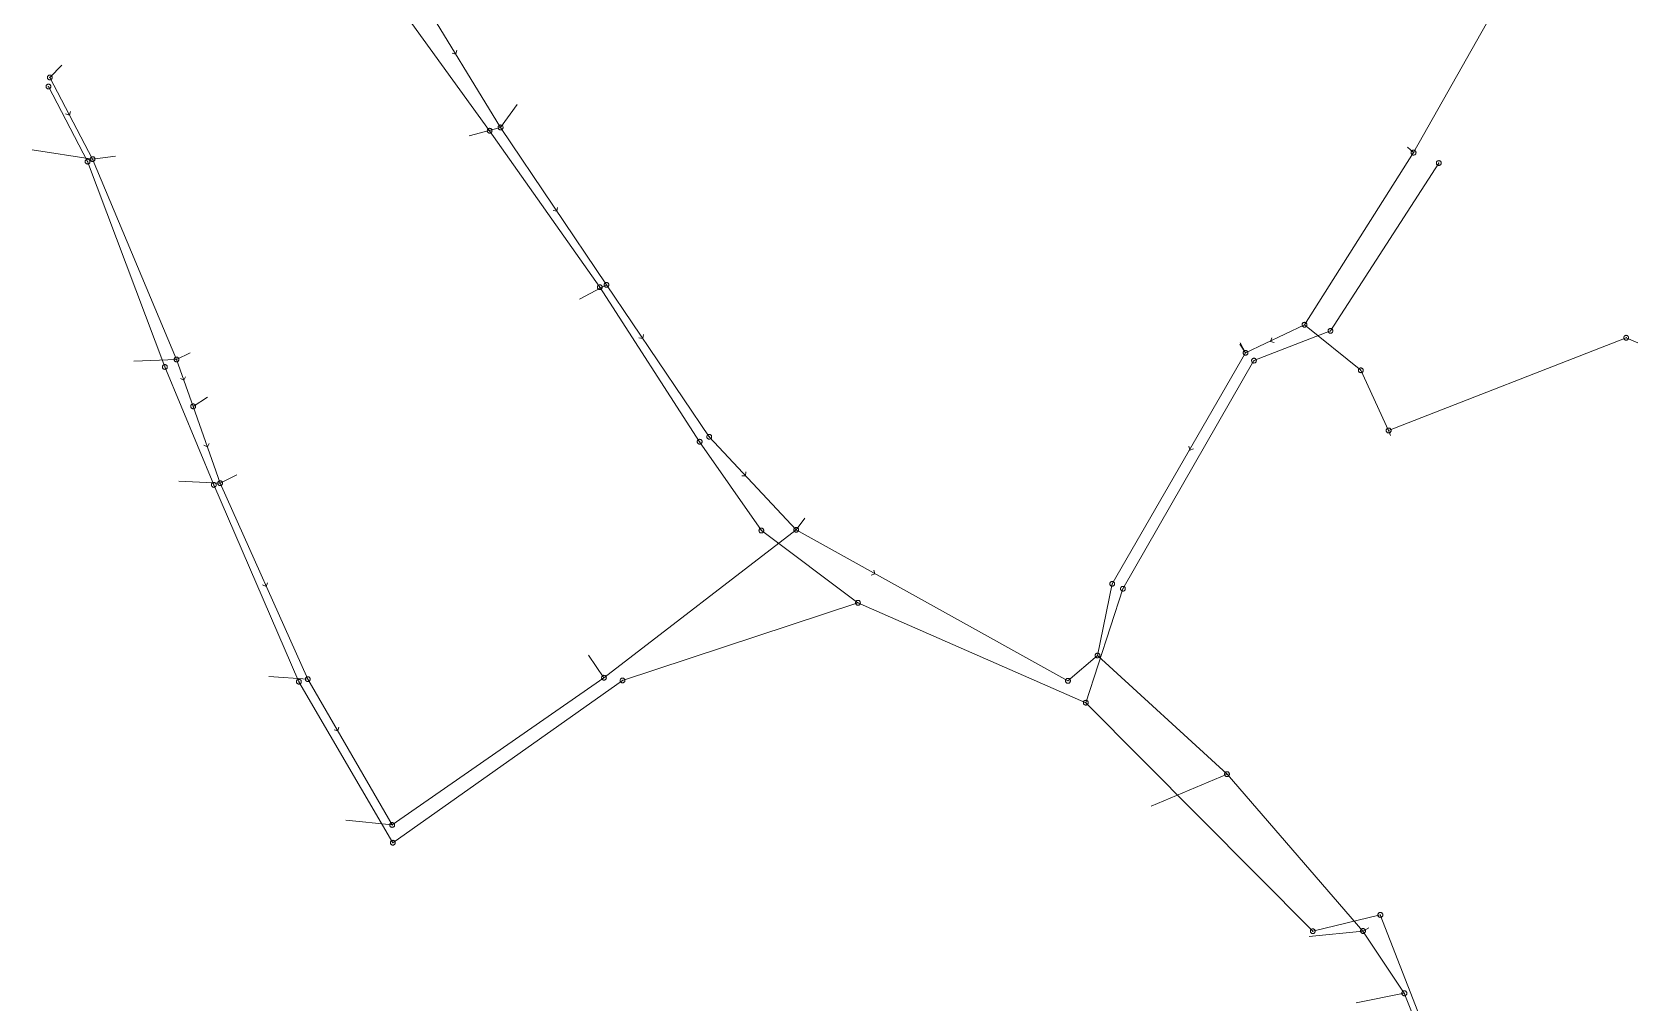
# Model space of a CAD drawing. Header units: metres. Extents: x 25504150 to 25508618, y 6694193 to 6702753.
# Drawn here: x 25505490 to 25505798.4, y 6699416 to 6699602.4 of the extents above; entities that cross this region are included whole.
import ezdxf

# ---------------------------------------------------------------- set-up
doc = ezdxf.new("R2010")
doc.units = ezdxf.units.M
for name, pattern in [('Sewer_node', [0]), ('Viemariputket', [0]), ('Viemarivarusteet', [0])]:
    doc.linetypes.add(name, pattern=pattern)
for name, color, linetype, lineweight in [('Sewer_node', 7, 'Sewer_node', 0), ('Viemariputket', 7, 'Viemariputket', 0), ('Viemarivarusteet', 7, 'Viemarivarusteet', 0)]:
    doc.layers.add(name, color=color, linetype=linetype, lineweight=lineweight)

msp = doc.modelspace()

# ---------------------------------------------------------------- linework, layer by layer
at = {"layer": 'Sewer_node', "color": 46, "linetype": 'Continuous', "true_color": 0x7f5f00, "flags": 128}
for points in [[(25505570.64, 6699598.39), (25505571.37, 6699598.23), (25505571.54, 6699598.95)], [(25505496.43, 6699586.72), (25505497.15, 6699586.51), (25505497.36, 6699587.22)], [(25505590.05, 6699568.16), (25505590.79, 6699568.04), (25505590.92, 6699568.77)], [(25505606.55, 6699543.71), (25505607.29, 6699543.59), (25505607.42, 6699544.32)], [(25505728.09, 6699543.73), (25505727.88, 6699543.01), (25505728.58, 6699542.79)], [(25505518.46, 6699535.89), (25505519.15, 6699535.57), (25505519.46, 6699536.24)], [(25505522.99, 6699523.06), (25505523.67, 6699522.75), (25505523.99, 6699523.41)], [(25505712.15, 6699522.88), (25505712.37, 6699522.16), (25505713.08, 6699522.37)], [(25505626.29, 6699517.21), (25505627.04, 6699517.21), (25505627.05, 6699517.95)], [(25505651.15, 6699498.14), (25505651.86, 6699498.37), (25505651.64, 6699499.08)], [(25505534.26, 6699496.23), (25505534.97, 6699495.97), (25505535.23, 6699496.66)], [(25505547.98, 6699468.38), (25505548.7, 6699468.19), (25505548.89, 6699468.91)]]:
    msp.add_lwpolyline(points, dxfattribs=at)
for points, elevation in [([(25505493.84, 6699593.73), (25505493.83, 6699593.8), (25505493.82, 6699593.87), (25505493.79, 6699593.94), (25505493.75, 6699594), (25505493.71, 6699594.06), (25505493.65, 6699594.1), (25505493.59, 6699594.14), (25505493.52, 6699594.17), (25505493.45, 6699594.18), (25505493.38, 6699594.19), (25505493.31, 6699594.18), (25505493.24, 6699594.17), (25505493.17, 6699594.14), (25505493.11, 6699594.1), (25505493.05, 6699594.06), (25505493.01, 6699594), (25505492.97, 6699593.94), (25505492.94, 6699593.87), (25505492.93, 6699593.8), (25505492.92, 6699593.73), (25505492.93, 6699593.66), (25505492.94, 6699593.59), (25505492.97, 6699593.52), (25505493.01, 6699593.46), (25505493.05, 6699593.4), (25505493.11, 6699593.36), (25505493.17, 6699593.32), (25505493.24, 6699593.29), (25505493.31, 6699593.28), (25505493.38, 6699593.27), (25505493.45, 6699593.28), (25505493.52, 6699593.29), (25505493.59, 6699593.32), (25505493.65, 6699593.36), (25505493.71, 6699593.4), (25505493.75, 6699593.46), (25505493.79, 6699593.52), (25505493.82, 6699593.59), (25505493.83, 6699593.66)], 55.95), ([(25505580.45, 6699584.13), (25505580.44, 6699584.2), (25505580.43, 6699584.28), (25505580.4, 6699584.34), (25505580.36, 6699584.41), (25505580.31, 6699584.46), (25505580.26, 6699584.51), (25505580.19, 6699584.55), (25505580.13, 6699584.58), (25505580.05, 6699584.59), (25505579.98, 6699584.6), (25505579.91, 6699584.59), (25505579.83, 6699584.58), (25505579.77, 6699584.55), (25505579.7, 6699584.51), (25505579.65, 6699584.46), (25505579.6, 6699584.41), (25505579.56, 6699584.34), (25505579.53, 6699584.28), (25505579.52, 6699584.2), (25505579.51, 6699584.13), (25505579.52, 6699584.06), (25505579.53, 6699583.98), (25505579.56, 6699583.92), (25505579.6, 6699583.85), (25505579.65, 6699583.8), (25505579.7, 6699583.75), (25505579.77, 6699583.71), (25505579.83, 6699583.68), (25505579.91, 6699583.67), (25505579.98, 6699583.66), (25505580.05, 6699583.67), (25505580.13, 6699583.68), (25505580.19, 6699583.71), (25505580.26, 6699583.75), (25505580.31, 6699583.8), (25505580.36, 6699583.85), (25505580.4, 6699583.92), (25505580.43, 6699583.98), (25505580.44, 6699584.06)], 54.46), ([(25505502.07, 6699578.05), (25505502.06, 6699578.12), (25505502.05, 6699578.19), (25505502.02, 6699578.26), (25505501.98, 6699578.32), (25505501.94, 6699578.38), (25505501.88, 6699578.42), (25505501.82, 6699578.46), (25505501.75, 6699578.49), (25505501.68, 6699578.5), (25505501.61, 6699578.51), (25505501.54, 6699578.5), (25505501.47, 6699578.49), (25505501.4, 6699578.46), (25505501.34, 6699578.42), (25505501.28, 6699578.38), (25505501.24, 6699578.32), (25505501.2, 6699578.26), (25505501.17, 6699578.19), (25505501.16, 6699578.12), (25505501.15, 6699578.05), (25505501.16, 6699577.98), (25505501.17, 6699577.91), (25505501.2, 6699577.84), (25505501.24, 6699577.78), (25505501.28, 6699577.72), (25505501.34, 6699577.68), (25505501.4, 6699577.64), (25505501.47, 6699577.61), (25505501.54, 6699577.6), (25505501.61, 6699577.59), (25505501.68, 6699577.6), (25505501.75, 6699577.61), (25505501.82, 6699577.64), (25505501.88, 6699577.68), (25505501.94, 6699577.72), (25505501.98, 6699577.78), (25505502.02, 6699577.84), (25505502.05, 6699577.91), (25505502.06, 6699577.98)], 55.98), ([(25505755.81, 6699579.29), (25505755.8, 6699579.36), (25505755.79, 6699579.44), (25505755.76, 6699579.5), (25505755.72, 6699579.57), (25505755.67, 6699579.62), (25505755.62, 6699579.67), (25505755.55, 6699579.71), (25505755.49, 6699579.74), (25505755.41, 6699579.75), (25505755.34, 6699579.76), (25505755.27, 6699579.75), (25505755.19, 6699579.74), (25505755.13, 6699579.71), (25505755.06, 6699579.67), (25505755.01, 6699579.62), (25505754.96, 6699579.57), (25505754.92, 6699579.5), (25505754.89, 6699579.44), (25505754.88, 6699579.36), (25505754.87, 6699579.29), (25505754.88, 6699579.22), (25505754.89, 6699579.14), (25505754.92, 6699579.08), (25505754.96, 6699579.01), (25505755.01, 6699578.96), (25505755.06, 6699578.91), (25505755.13, 6699578.87), (25505755.19, 6699578.84), (25505755.27, 6699578.83), (25505755.34, 6699578.82), (25505755.41, 6699578.83), (25505755.49, 6699578.84), (25505755.55, 6699578.87), (25505755.62, 6699578.91), (25505755.67, 6699578.96), (25505755.72, 6699579.01), (25505755.76, 6699579.08), (25505755.79, 6699579.14), (25505755.8, 6699579.22)], 44.06), ([(25505600.77, 6699553.88), (25505600.76, 6699553.95), (25505600.75, 6699554.02), (25505600.72, 6699554.09), (25505600.68, 6699554.15), (25505600.64, 6699554.21), (25505600.58, 6699554.25), (25505600.52, 6699554.29), (25505600.45, 6699554.32), (25505600.38, 6699554.33), (25505600.31, 6699554.34), (25505600.24, 6699554.33), (25505600.17, 6699554.32), (25505600.1, 6699554.29), (25505600.04, 6699554.25), (25505599.98, 6699554.21), (25505599.94, 6699554.15), (25505599.9, 6699554.09), (25505599.87, 6699554.02), (25505599.86, 6699553.95), (25505599.85, 6699553.88), (25505599.86, 6699553.81), (25505599.87, 6699553.74), (25505599.9, 6699553.67), (25505599.94, 6699553.61), (25505599.98, 6699553.55), (25505600.04, 6699553.51), (25505600.1, 6699553.47), (25505600.17, 6699553.44), (25505600.24, 6699553.43), (25505600.31, 6699553.42), (25505600.38, 6699553.43), (25505600.45, 6699553.44), (25505600.52, 6699553.47), (25505600.58, 6699553.51), (25505600.64, 6699553.55), (25505600.68, 6699553.61), (25505600.72, 6699553.67), (25505600.75, 6699553.74), (25505600.76, 6699553.81)], 51.24), ([(25505734.85, 6699546.23), (25505734.84, 6699546.3), (25505734.83, 6699546.37), (25505734.8, 6699546.44), (25505734.76, 6699546.5), (25505734.72, 6699546.56), (25505734.66, 6699546.6), (25505734.6, 6699546.64), (25505734.53, 6699546.67), (25505734.46, 6699546.68), (25505734.39, 6699546.69), (25505734.32, 6699546.68), (25505734.25, 6699546.67), (25505734.18, 6699546.64), (25505734.12, 6699546.6), (25505734.06, 6699546.56), (25505734.02, 6699546.5), (25505733.98, 6699546.44), (25505733.95, 6699546.37), (25505733.94, 6699546.3), (25505733.93, 6699546.23), (25505733.94, 6699546.16), (25505733.95, 6699546.09), (25505733.98, 6699546.02), (25505734.02, 6699545.96), (25505734.06, 6699545.9), (25505734.12, 6699545.86), (25505734.18, 6699545.82), (25505734.25, 6699545.79), (25505734.32, 6699545.78), (25505734.39, 6699545.77), (25505734.46, 6699545.78), (25505734.53, 6699545.79), (25505734.6, 6699545.82), (25505734.66, 6699545.86), (25505734.72, 6699545.9), (25505734.76, 6699545.96), (25505734.8, 6699546.02), (25505734.83, 6699546.09), (25505734.84, 6699546.16)], 44.55), ([(25505796.64, 6699543.72), (25505796.63, 6699543.79), (25505796.62, 6699543.87), (25505796.59, 6699543.93), (25505796.55, 6699544), (25505796.5, 6699544.05), (25505796.45, 6699544.1), (25505796.38, 6699544.14), (25505796.32, 6699544.17), (25505796.24, 6699544.18), (25505796.17, 6699544.19), (25505796.1, 6699544.18), (25505796.02, 6699544.17), (25505795.96, 6699544.14), (25505795.89, 6699544.1), (25505795.84, 6699544.05), (25505795.79, 6699544), (25505795.75, 6699543.93), (25505795.72, 6699543.87), (25505795.71, 6699543.79), (25505795.7, 6699543.72), (25505795.71, 6699543.65), (25505795.72, 6699543.57), (25505795.75, 6699543.51), (25505795.79, 6699543.44), (25505795.84, 6699543.39), (25505795.89, 6699543.34), (25505795.96, 6699543.3), (25505796.02, 6699543.27), (25505796.1, 6699543.26), (25505796.17, 6699543.25), (25505796.24, 6699543.26), (25505796.32, 6699543.27), (25505796.38, 6699543.3), (25505796.45, 6699543.34), (25505796.5, 6699543.39), (25505796.55, 6699543.44), (25505796.59, 6699543.51), (25505796.62, 6699543.57), (25505796.63, 6699543.65)], 43.22), ([(25505723.52, 6699540.83), (25505723.51, 6699540.9), (25505723.5, 6699540.97), (25505723.47, 6699541.04), (25505723.43, 6699541.1), (25505723.39, 6699541.16), (25505723.33, 6699541.2), (25505723.27, 6699541.24), (25505723.2, 6699541.27), (25505723.13, 6699541.28), (25505723.06, 6699541.29), (25505722.99, 6699541.28), (25505722.92, 6699541.27), (25505722.85, 6699541.24), (25505722.79, 6699541.2), (25505722.73, 6699541.16), (25505722.69, 6699541.1), (25505722.65, 6699541.04), (25505722.62, 6699540.97), (25505722.61, 6699540.9), (25505722.6, 6699540.83), (25505722.61, 6699540.76), (25505722.62, 6699540.69), (25505722.65, 6699540.62), (25505722.69, 6699540.56), (25505722.73, 6699540.5), (25505722.79, 6699540.46), (25505722.85, 6699540.42), (25505722.92, 6699540.39), (25505722.99, 6699540.38), (25505723.06, 6699540.37), (25505723.13, 6699540.38), (25505723.2, 6699540.39), (25505723.27, 6699540.42), (25505723.33, 6699540.46), (25505723.39, 6699540.5), (25505723.43, 6699540.56), (25505723.47, 6699540.62), (25505723.5, 6699540.69), (25505723.51, 6699540.76)], 44.6), ([(25505518.18, 6699539.56), (25505518.17, 6699539.63), (25505518.16, 6699539.7), (25505518.13, 6699539.77), (25505518.09, 6699539.83), (25505518.05, 6699539.89), (25505517.99, 6699539.93), (25505517.93, 6699539.97), (25505517.86, 6699540), (25505517.79, 6699540.01), (25505517.72, 6699540.02), (25505517.65, 6699540.01), (25505517.58, 6699540), (25505517.51, 6699539.97), (25505517.45, 6699539.93), (25505517.39, 6699539.89), (25505517.35, 6699539.83), (25505517.31, 6699539.77), (25505517.28, 6699539.7), (25505517.27, 6699539.63), (25505517.26, 6699539.56), (25505517.27, 6699539.49), (25505517.28, 6699539.42), (25505517.31, 6699539.35), (25505517.35, 6699539.29), (25505517.39, 6699539.23), (25505517.45, 6699539.19), (25505517.51, 6699539.15), (25505517.58, 6699539.12), (25505517.65, 6699539.11), (25505517.72, 6699539.1), (25505517.79, 6699539.11), (25505517.86, 6699539.12), (25505517.93, 6699539.15), (25505517.99, 6699539.19), (25505518.05, 6699539.23), (25505518.09, 6699539.29), (25505518.13, 6699539.35), (25505518.16, 6699539.42), (25505518.17, 6699539.49)], 54.19), ([(25505745.66, 6699537.47), (25505745.65, 6699537.54), (25505745.64, 6699537.61), (25505745.61, 6699537.68), (25505745.57, 6699537.74), (25505745.53, 6699537.8), (25505745.47, 6699537.84), (25505745.41, 6699537.88), (25505745.34, 6699537.91), (25505745.27, 6699537.92), (25505745.2, 6699537.93), (25505745.13, 6699537.92), (25505745.06, 6699537.91), (25505744.99, 6699537.88), (25505744.93, 6699537.84), (25505744.87, 6699537.8), (25505744.83, 6699537.74), (25505744.79, 6699537.68), (25505744.76, 6699537.61), (25505744.75, 6699537.54), (25505744.74, 6699537.47), (25505744.75, 6699537.4), (25505744.76, 6699537.33), (25505744.79, 6699537.26), (25505744.83, 6699537.2), (25505744.87, 6699537.14), (25505744.93, 6699537.1), (25505744.99, 6699537.06), (25505745.06, 6699537.03), (25505745.13, 6699537.02), (25505745.2, 6699537.01), (25505745.27, 6699537.02), (25505745.34, 6699537.03), (25505745.41, 6699537.06), (25505745.47, 6699537.1), (25505745.53, 6699537.14), (25505745.57, 6699537.2), (25505745.61, 6699537.26), (25505745.64, 6699537.33), (25505745.65, 6699537.4)], 44.35), ([(25505521.4, 6699530.55), (25505521.39, 6699530.62), (25505521.38, 6699530.69), (25505521.35, 6699530.76), (25505521.31, 6699530.82), (25505521.27, 6699530.88), (25505521.21, 6699530.92), (25505521.15, 6699530.96), (25505521.08, 6699530.99), (25505521.01, 6699531), (25505520.94, 6699531.01), (25505520.87, 6699531), (25505520.8, 6699530.99), (25505520.73, 6699530.96), (25505520.67, 6699530.92), (25505520.61, 6699530.88), (25505520.57, 6699530.82), (25505520.53, 6699530.76), (25505520.5, 6699530.69), (25505520.49, 6699530.62), (25505520.48, 6699530.55), (25505520.49, 6699530.48), (25505520.5, 6699530.41), (25505520.53, 6699530.34), (25505520.57, 6699530.28), (25505520.61, 6699530.22), (25505520.67, 6699530.18), (25505520.73, 6699530.14), (25505520.8, 6699530.11), (25505520.87, 6699530.1), (25505520.94, 6699530.09), (25505521.01, 6699530.1), (25505521.08, 6699530.11), (25505521.15, 6699530.14), (25505521.21, 6699530.18), (25505521.27, 6699530.22), (25505521.31, 6699530.28), (25505521.35, 6699530.34), (25505521.38, 6699530.41), (25505521.39, 6699530.48)], 53.97), ([(25505751.02, 6699525.91), (25505751.01, 6699525.98), (25505751, 6699526.06), (25505750.97, 6699526.12), (25505750.93, 6699526.19), (25505750.88, 6699526.24), (25505750.83, 6699526.29), (25505750.76, 6699526.33), (25505750.7, 6699526.36), (25505750.62, 6699526.37), (25505750.55, 6699526.38), (25505750.48, 6699526.37), (25505750.4, 6699526.36), (25505750.34, 6699526.33), (25505750.27, 6699526.29), (25505750.22, 6699526.24), (25505750.17, 6699526.19), (25505750.13, 6699526.12), (25505750.1, 6699526.06), (25505750.09, 6699525.98), (25505750.08, 6699525.91), (25505750.09, 6699525.84), (25505750.1, 6699525.76), (25505750.13, 6699525.7), (25505750.17, 6699525.63), (25505750.22, 6699525.58), (25505750.27, 6699525.53), (25505750.34, 6699525.49), (25505750.4, 6699525.46), (25505750.48, 6699525.45), (25505750.55, 6699525.44), (25505750.62, 6699525.45), (25505750.7, 6699525.46), (25505750.76, 6699525.49), (25505750.83, 6699525.53), (25505750.88, 6699525.58), (25505750.93, 6699525.63), (25505750.97, 6699525.7), (25505751, 6699525.76), (25505751.01, 6699525.84)], 44.38), ([(25505620.51, 6699524.71), (25505620.5, 6699524.78), (25505620.49, 6699524.85), (25505620.46, 6699524.92), (25505620.42, 6699524.98), (25505620.38, 6699525.04), (25505620.32, 6699525.08), (25505620.26, 6699525.12), (25505620.19, 6699525.15), (25505620.12, 6699525.16), (25505620.05, 6699525.17), (25505619.98, 6699525.16), (25505619.91, 6699525.15), (25505619.84, 6699525.12), (25505619.78, 6699525.08), (25505619.72, 6699525.04), (25505619.68, 6699524.98), (25505619.64, 6699524.92), (25505619.61, 6699524.85), (25505619.6, 6699524.78), (25505619.59, 6699524.71), (25505619.6, 6699524.64), (25505619.61, 6699524.57), (25505619.64, 6699524.5), (25505619.68, 6699524.44), (25505619.72, 6699524.38), (25505619.78, 6699524.34), (25505619.84, 6699524.3), (25505619.91, 6699524.27), (25505619.98, 6699524.26), (25505620.05, 6699524.25), (25505620.12, 6699524.26), (25505620.19, 6699524.27), (25505620.26, 6699524.3), (25505620.32, 6699524.34), (25505620.38, 6699524.38), (25505620.42, 6699524.44), (25505620.46, 6699524.5), (25505620.49, 6699524.57), (25505620.5, 6699524.64)], 47.38), ([(25505526.56, 6699515.78), (25505526.55, 6699515.85), (25505526.54, 6699515.92), (25505526.51, 6699515.99), (25505526.47, 6699516.05), (25505526.43, 6699516.11), (25505526.37, 6699516.15), (25505526.31, 6699516.19), (25505526.24, 6699516.22), (25505526.17, 6699516.23), (25505526.1, 6699516.24), (25505526.03, 6699516.23), (25505525.96, 6699516.22), (25505525.89, 6699516.19), (25505525.83, 6699516.15), (25505525.77, 6699516.11), (25505525.73, 6699516.05), (25505525.69, 6699515.99), (25505525.66, 6699515.92), (25505525.65, 6699515.85), (25505525.64, 6699515.78), (25505525.65, 6699515.71), (25505525.66, 6699515.64), (25505525.69, 6699515.57), (25505525.73, 6699515.51), (25505525.77, 6699515.45), (25505525.83, 6699515.41), (25505525.89, 6699515.37), (25505525.96, 6699515.34), (25505526.03, 6699515.33), (25505526.1, 6699515.32), (25505526.17, 6699515.33), (25505526.24, 6699515.34), (25505526.31, 6699515.37), (25505526.37, 6699515.41), (25505526.43, 6699515.45), (25505526.47, 6699515.51), (25505526.51, 6699515.57), (25505526.54, 6699515.64), (25505526.55, 6699515.71)], 53.37), ([(25505637.22, 6699506.82), (25505637.21, 6699506.89), (25505637.2, 6699506.96), (25505637.17, 6699507.03), (25505637.13, 6699507.09), (25505637.09, 6699507.15), (25505637.03, 6699507.19), (25505636.97, 6699507.23), (25505636.9, 6699507.26), (25505636.83, 6699507.27), (25505636.76, 6699507.28), (25505636.69, 6699507.27), (25505636.62, 6699507.26), (25505636.55, 6699507.23), (25505636.49, 6699507.19), (25505636.43, 6699507.15), (25505636.39, 6699507.09), (25505636.35, 6699507.03), (25505636.32, 6699506.96), (25505636.31, 6699506.89), (25505636.3, 6699506.82), (25505636.31, 6699506.75), (25505636.32, 6699506.68), (25505636.35, 6699506.61), (25505636.39, 6699506.55), (25505636.43, 6699506.49), (25505636.49, 6699506.45), (25505636.55, 6699506.41), (25505636.62, 6699506.38), (25505636.69, 6699506.37), (25505636.76, 6699506.36), (25505636.83, 6699506.37), (25505636.9, 6699506.38), (25505636.97, 6699506.41), (25505637.03, 6699506.45), (25505637.09, 6699506.49), (25505637.13, 6699506.55), (25505637.17, 6699506.61), (25505637.2, 6699506.68), (25505637.21, 6699506.75)], 45.76), ([(25505697.91, 6699496.45), (25505697.9, 6699496.52), (25505697.89, 6699496.59), (25505697.86, 6699496.66), (25505697.82, 6699496.72), (25505697.78, 6699496.78), (25505697.72, 6699496.82), (25505697.66, 6699496.86), (25505697.59, 6699496.89), (25505697.52, 6699496.9), (25505697.45, 6699496.91), (25505697.38, 6699496.9), (25505697.31, 6699496.89), (25505697.24, 6699496.86), (25505697.18, 6699496.82), (25505697.12, 6699496.78), (25505697.08, 6699496.72), (25505697.04, 6699496.66), (25505697.01, 6699496.59), (25505697, 6699496.52), (25505696.99, 6699496.45), (25505697, 6699496.38), (25505697.01, 6699496.31), (25505697.04, 6699496.24), (25505697.08, 6699496.18), (25505697.12, 6699496.12), (25505697.18, 6699496.08), (25505697.24, 6699496.04), (25505697.31, 6699496.01), (25505697.38, 6699496), (25505697.45, 6699495.99), (25505697.52, 6699496), (25505697.59, 6699496.01), (25505697.66, 6699496.04), (25505697.72, 6699496.08), (25505697.78, 6699496.12), (25505697.82, 6699496.18), (25505697.86, 6699496.24), (25505697.89, 6699496.31), (25505697.9, 6699496.38)], 44.9), ([(25505695.1, 6699482.68), (25505695.09, 6699482.75), (25505695.08, 6699482.82), (25505695.05, 6699482.89), (25505695.01, 6699482.95), (25505694.97, 6699483.01), (25505694.91, 6699483.05), (25505694.85, 6699483.09), (25505694.78, 6699483.12), (25505694.71, 6699483.13), (25505694.64, 6699483.14), (25505694.57, 6699483.13), (25505694.5, 6699483.12), (25505694.43, 6699483.09), (25505694.37, 6699483.05), (25505694.31, 6699483.01), (25505694.27, 6699482.95), (25505694.23, 6699482.89), (25505694.2, 6699482.82), (25505694.19, 6699482.75), (25505694.18, 6699482.68), (25505694.19, 6699482.61), (25505694.2, 6699482.54), (25505694.23, 6699482.47), (25505694.27, 6699482.41), (25505694.31, 6699482.35), (25505694.37, 6699482.31), (25505694.43, 6699482.27), (25505694.5, 6699482.24), (25505694.57, 6699482.23), (25505694.64, 6699482.22), (25505694.71, 6699482.23), (25505694.78, 6699482.24), (25505694.85, 6699482.27), (25505694.91, 6699482.31), (25505694.97, 6699482.35), (25505695.01, 6699482.41), (25505695.05, 6699482.47), (25505695.08, 6699482.54), (25505695.09, 6699482.61)], 44.85), ([(25505543.41, 6699478.14), (25505543.4, 6699478.21), (25505543.39, 6699478.29), (25505543.36, 6699478.35), (25505543.32, 6699478.42), (25505543.27, 6699478.47), (25505543.22, 6699478.52), (25505543.15, 6699478.56), (25505543.09, 6699478.59), (25505543.01, 6699478.6), (25505542.94, 6699478.61), (25505542.87, 6699478.6), (25505542.79, 6699478.59), (25505542.73, 6699478.56), (25505542.66, 6699478.52), (25505542.61, 6699478.47), (25505542.56, 6699478.42), (25505542.52, 6699478.35), (25505542.49, 6699478.29), (25505542.48, 6699478.21), (25505542.47, 6699478.14), (25505542.48, 6699478.07), (25505542.49, 6699477.99), (25505542.52, 6699477.93), (25505542.56, 6699477.86), (25505542.61, 6699477.81), (25505542.66, 6699477.76), (25505542.73, 6699477.72), (25505542.79, 6699477.69), (25505542.87, 6699477.68), (25505542.94, 6699477.67), (25505543.01, 6699477.68), (25505543.09, 6699477.69), (25505543.15, 6699477.72), (25505543.22, 6699477.76), (25505543.27, 6699477.81), (25505543.32, 6699477.86), (25505543.36, 6699477.93), (25505543.39, 6699477.99), (25505543.4, 6699478.07)], 50.3), ([(25505600.29, 6699478.42), (25505600.28, 6699478.49), (25505600.27, 6699478.56), (25505600.24, 6699478.63), (25505600.2, 6699478.69), (25505600.16, 6699478.75), (25505600.1, 6699478.79), (25505600.04, 6699478.83), (25505599.97, 6699478.86), (25505599.9, 6699478.87), (25505599.83, 6699478.88), (25505599.76, 6699478.87), (25505599.69, 6699478.86), (25505599.62, 6699478.83), (25505599.56, 6699478.79), (25505599.5, 6699478.75), (25505599.46, 6699478.69), (25505599.42, 6699478.63), (25505599.39, 6699478.56), (25505599.38, 6699478.49), (25505599.37, 6699478.42), (25505599.38, 6699478.35), (25505599.39, 6699478.28), (25505599.42, 6699478.21), (25505599.46, 6699478.15), (25505599.5, 6699478.09), (25505599.56, 6699478.05), (25505599.62, 6699478.01), (25505599.69, 6699477.98), (25505599.76, 6699477.97), (25505599.83, 6699477.96), (25505599.9, 6699477.97), (25505599.97, 6699477.98), (25505600.04, 6699478.01), (25505600.1, 6699478.05), (25505600.16, 6699478.09), (25505600.2, 6699478.15), (25505600.24, 6699478.21), (25505600.27, 6699478.28), (25505600.28, 6699478.35)], 46.72), ([(25505689.42, 6699477.82), (25505689.41, 6699477.89), (25505689.4, 6699477.97), (25505689.37, 6699478.03), (25505689.33, 6699478.1), (25505689.28, 6699478.15), (25505689.23, 6699478.2), (25505689.16, 6699478.24), (25505689.1, 6699478.27), (25505689.02, 6699478.28), (25505688.95, 6699478.29), (25505688.88, 6699478.28), (25505688.8, 6699478.27), (25505688.74, 6699478.24), (25505688.67, 6699478.2), (25505688.62, 6699478.15), (25505688.57, 6699478.1), (25505688.53, 6699478.03), (25505688.5, 6699477.97), (25505688.49, 6699477.89), (25505688.48, 6699477.82), (25505688.49, 6699477.75), (25505688.5, 6699477.67), (25505688.53, 6699477.61), (25505688.57, 6699477.54), (25505688.62, 6699477.49), (25505688.67, 6699477.44), (25505688.74, 6699477.4), (25505688.8, 6699477.37), (25505688.88, 6699477.36), (25505688.95, 6699477.35), (25505689.02, 6699477.36), (25505689.1, 6699477.37), (25505689.16, 6699477.4), (25505689.23, 6699477.44), (25505689.28, 6699477.49), (25505689.33, 6699477.54), (25505689.37, 6699477.61), (25505689.4, 6699477.67), (25505689.41, 6699477.75)], 44.97), ([(25505719.96, 6699459.9), (25505719.95, 6699459.97), (25505719.94, 6699460.04), (25505719.91, 6699460.11), (25505719.87, 6699460.17), (25505719.83, 6699460.23), (25505719.77, 6699460.27), (25505719.71, 6699460.31), (25505719.64, 6699460.34), (25505719.57, 6699460.35), (25505719.5, 6699460.36), (25505719.43, 6699460.35), (25505719.36, 6699460.34), (25505719.29, 6699460.31), (25505719.23, 6699460.27), (25505719.17, 6699460.23), (25505719.13, 6699460.17), (25505719.09, 6699460.11), (25505719.06, 6699460.04), (25505719.05, 6699459.97), (25505719.04, 6699459.9), (25505719.05, 6699459.83), (25505719.06, 6699459.76), (25505719.09, 6699459.69), (25505719.13, 6699459.63), (25505719.17, 6699459.57), (25505719.23, 6699459.53), (25505719.29, 6699459.49), (25505719.36, 6699459.46), (25505719.43, 6699459.45), (25505719.5, 6699459.44), (25505719.57, 6699459.45), (25505719.64, 6699459.46), (25505719.71, 6699459.49), (25505719.77, 6699459.53), (25505719.83, 6699459.57), (25505719.87, 6699459.63), (25505719.91, 6699459.69), (25505719.94, 6699459.76), (25505719.95, 6699459.83)], 44.72), ([(25505559.62, 6699450.13), (25505559.61, 6699450.2), (25505559.6, 6699450.27), (25505559.57, 6699450.34), (25505559.53, 6699450.4), (25505559.49, 6699450.46), (25505559.43, 6699450.5), (25505559.37, 6699450.54), (25505559.3, 6699450.57), (25505559.23, 6699450.58), (25505559.16, 6699450.59), (25505559.09, 6699450.58), (25505559.02, 6699450.57), (25505558.95, 6699450.54), (25505558.89, 6699450.5), (25505558.83, 6699450.46), (25505558.79, 6699450.4), (25505558.75, 6699450.34), (25505558.72, 6699450.27), (25505558.71, 6699450.2), (25505558.7, 6699450.13), (25505558.71, 6699450.06), (25505558.72, 6699449.99), (25505558.75, 6699449.92), (25505558.79, 6699449.86), (25505558.83, 6699449.8), (25505558.89, 6699449.76), (25505558.95, 6699449.72), (25505559.02, 6699449.69), (25505559.09, 6699449.68), (25505559.16, 6699449.67), (25505559.23, 6699449.68), (25505559.3, 6699449.69), (25505559.37, 6699449.72), (25505559.43, 6699449.76), (25505559.49, 6699449.8), (25505559.53, 6699449.86), (25505559.57, 6699449.92), (25505559.6, 6699449.99), (25505559.61, 6699450.06)], 47.82), ([(25505746.08, 6699429.76), (25505746.07, 6699429.83), (25505746.06, 6699429.9), (25505746.03, 6699429.97), (25505745.99, 6699430.03), (25505745.95, 6699430.09), (25505745.89, 6699430.13), (25505745.83, 6699430.17), (25505745.76, 6699430.2), (25505745.69, 6699430.21), (25505745.62, 6699430.22), (25505745.55, 6699430.21), (25505745.48, 6699430.2), (25505745.41, 6699430.17), (25505745.35, 6699430.13), (25505745.29, 6699430.09), (25505745.25, 6699430.03), (25505745.21, 6699429.97), (25505745.18, 6699429.9), (25505745.17, 6699429.83), (25505745.16, 6699429.76), (25505745.17, 6699429.69), (25505745.18, 6699429.62), (25505745.21, 6699429.55), (25505745.25, 6699429.49), (25505745.29, 6699429.43), (25505745.35, 6699429.39), (25505745.41, 6699429.35), (25505745.48, 6699429.32), (25505745.55, 6699429.31), (25505745.62, 6699429.3), (25505745.69, 6699429.31), (25505745.76, 6699429.32), (25505745.83, 6699429.35), (25505745.89, 6699429.39), (25505745.95, 6699429.43), (25505745.99, 6699429.49), (25505746.03, 6699429.55), (25505746.06, 6699429.62), (25505746.07, 6699429.69)], 43.66), ([(25505754.03, 6699417.79), (25505754.02, 6699417.86), (25505754.01, 6699417.94), (25505753.98, 6699418), (25505753.94, 6699418.07), (25505753.89, 6699418.12), (25505753.84, 6699418.17), (25505753.77, 6699418.21), (25505753.71, 6699418.24), (25505753.63, 6699418.25), (25505753.56, 6699418.26), (25505753.49, 6699418.25), (25505753.41, 6699418.24), (25505753.35, 6699418.21), (25505753.28, 6699418.17), (25505753.23, 6699418.12), (25505753.18, 6699418.07), (25505753.14, 6699418), (25505753.11, 6699417.94), (25505753.1, 6699417.86), (25505753.09, 6699417.79), (25505753.1, 6699417.72), (25505753.11, 6699417.64), (25505753.14, 6699417.58), (25505753.18, 6699417.51), (25505753.23, 6699417.46), (25505753.28, 6699417.41), (25505753.35, 6699417.37), (25505753.41, 6699417.34), (25505753.49, 6699417.33), (25505753.56, 6699417.32), (25505753.63, 6699417.33), (25505753.71, 6699417.34), (25505753.77, 6699417.37), (25505753.84, 6699417.41), (25505753.89, 6699417.46), (25505753.94, 6699417.51), (25505753.98, 6699417.58), (25505754.01, 6699417.64), (25505754.02, 6699417.72)], 43.23)]:
    msp.add_lwpolyline(points, close=True, dxfattribs=dict(at, elevation=elevation))
at = {"layer": 'Sewer_node', "color": 252, "linetype": 'Continuous', "lineweight": 9, "true_color": 0x848484, "flags": 128}
for points, elevation in [([(25505493.59, 6699591.98), (25505493.58, 6699592.05), (25505493.57, 6699592.12), (25505493.54, 6699592.19), (25505493.5, 6699592.25), (25505493.46, 6699592.31), (25505493.4, 6699592.35), (25505493.34, 6699592.39), (25505493.27, 6699592.42), (25505493.2, 6699592.43), (25505493.13, 6699592.44), (25505493.06, 6699592.43), (25505492.99, 6699592.42), (25505492.92, 6699592.39), (25505492.86, 6699592.35), (25505492.8, 6699592.31), (25505492.76, 6699592.25), (25505492.72, 6699592.19), (25505492.69, 6699592.12), (25505492.68, 6699592.05), (25505492.67, 6699591.98), (25505492.68, 6699591.91), (25505492.69, 6699591.84), (25505492.72, 6699591.77), (25505492.76, 6699591.71), (25505492.8, 6699591.65), (25505492.86, 6699591.61), (25505492.92, 6699591.57), (25505492.99, 6699591.54), (25505493.06, 6699591.53), (25505493.13, 6699591.52), (25505493.2, 6699591.53), (25505493.27, 6699591.54), (25505493.34, 6699591.57), (25505493.4, 6699591.61), (25505493.46, 6699591.65), (25505493.5, 6699591.71), (25505493.54, 6699591.77), (25505493.57, 6699591.84), (25505493.58, 6699591.91)], 55.92), ([(25505578.33, 6699583.5), (25505578.32, 6699583.57), (25505578.31, 6699583.64), (25505578.28, 6699583.71), (25505578.24, 6699583.77), (25505578.2, 6699583.83), (25505578.14, 6699583.87), (25505578.08, 6699583.91), (25505578.01, 6699583.94), (25505577.94, 6699583.95), (25505577.87, 6699583.96), (25505577.8, 6699583.95), (25505577.73, 6699583.94), (25505577.66, 6699583.91), (25505577.6, 6699583.87), (25505577.54, 6699583.83), (25505577.5, 6699583.77), (25505577.46, 6699583.71), (25505577.43, 6699583.64), (25505577.42, 6699583.57), (25505577.41, 6699583.5), (25505577.42, 6699583.43), (25505577.43, 6699583.36), (25505577.46, 6699583.29), (25505577.5, 6699583.23), (25505577.54, 6699583.17), (25505577.6, 6699583.13), (25505577.66, 6699583.09), (25505577.73, 6699583.06), (25505577.8, 6699583.05), (25505577.87, 6699583.04), (25505577.94, 6699583.05), (25505578.01, 6699583.06), (25505578.08, 6699583.09), (25505578.14, 6699583.13), (25505578.2, 6699583.17), (25505578.24, 6699583.23), (25505578.28, 6699583.29), (25505578.31, 6699583.36), (25505578.32, 6699583.43)], 54.19), ([(25505501.11, 6699577.56), (25505501.1, 6699577.63), (25505501.09, 6699577.7), (25505501.06, 6699577.77), (25505501.02, 6699577.83), (25505500.98, 6699577.89), (25505500.92, 6699577.93), (25505500.86, 6699577.97), (25505500.79, 6699578), (25505500.72, 6699578.01), (25505500.65, 6699578.02), (25505500.58, 6699578.01), (25505500.51, 6699578), (25505500.44, 6699577.97), (25505500.38, 6699577.93), (25505500.32, 6699577.89), (25505500.28, 6699577.83), (25505500.24, 6699577.77), (25505500.21, 6699577.7), (25505500.2, 6699577.63), (25505500.19, 6699577.56), (25505500.2, 6699577.49), (25505500.21, 6699577.42), (25505500.24, 6699577.35), (25505500.28, 6699577.29), (25505500.32, 6699577.23), (25505500.38, 6699577.19), (25505500.44, 6699577.15), (25505500.51, 6699577.12), (25505500.58, 6699577.11), (25505500.65, 6699577.1), (25505500.72, 6699577.11), (25505500.79, 6699577.12), (25505500.86, 6699577.15), (25505500.92, 6699577.19), (25505500.98, 6699577.23), (25505501.02, 6699577.29), (25505501.06, 6699577.35), (25505501.09, 6699577.42), (25505501.1, 6699577.49)], 55.97), ([(25505599.48, 6699553.43), (25505599.47, 6699553.5), (25505599.46, 6699553.57), (25505599.43, 6699553.64), (25505599.39, 6699553.7), (25505599.35, 6699553.76), (25505599.29, 6699553.8), (25505599.23, 6699553.84), (25505599.16, 6699553.87), (25505599.09, 6699553.88), (25505599.02, 6699553.89), (25505598.95, 6699553.88), (25505598.88, 6699553.87), (25505598.81, 6699553.84), (25505598.75, 6699553.8), (25505598.69, 6699553.76), (25505598.65, 6699553.7), (25505598.61, 6699553.64), (25505598.58, 6699553.57), (25505598.57, 6699553.5), (25505598.56, 6699553.43), (25505598.57, 6699553.36), (25505598.58, 6699553.29), (25505598.61, 6699553.22), (25505598.65, 6699553.16), (25505598.69, 6699553.1), (25505598.75, 6699553.06), (25505598.81, 6699553.02), (25505598.88, 6699552.99), (25505598.95, 6699552.98), (25505599.02, 6699552.97), (25505599.09, 6699552.98), (25505599.16, 6699552.99), (25505599.23, 6699553.02), (25505599.29, 6699553.06), (25505599.35, 6699553.1), (25505599.39, 6699553.16), (25505599.43, 6699553.22), (25505599.46, 6699553.29), (25505599.47, 6699553.36)], 51.31), ([(25505515.95, 6699538.11), (25505515.94, 6699538.18), (25505515.93, 6699538.25), (25505515.9, 6699538.32), (25505515.86, 6699538.38), (25505515.82, 6699538.44), (25505515.76, 6699538.48), (25505515.7, 6699538.52), (25505515.63, 6699538.55), (25505515.56, 6699538.56), (25505515.49, 6699538.57), (25505515.42, 6699538.56), (25505515.35, 6699538.55), (25505515.28, 6699538.52), (25505515.22, 6699538.48), (25505515.16, 6699538.44), (25505515.12, 6699538.38), (25505515.08, 6699538.32), (25505515.05, 6699538.25), (25505515.04, 6699538.18), (25505515.03, 6699538.11), (25505515.04, 6699538.04), (25505515.05, 6699537.97), (25505515.08, 6699537.9), (25505515.12, 6699537.84), (25505515.16, 6699537.78), (25505515.22, 6699537.74), (25505515.28, 6699537.7), (25505515.35, 6699537.67), (25505515.42, 6699537.66), (25505515.49, 6699537.65), (25505515.56, 6699537.66), (25505515.63, 6699537.67), (25505515.7, 6699537.7), (25505515.76, 6699537.74), (25505515.82, 6699537.78), (25505515.86, 6699537.84), (25505515.9, 6699537.9), (25505515.93, 6699537.97), (25505515.94, 6699538.04)], 53.96), ([(25505618.67, 6699523.76), (25505618.66, 6699523.83), (25505618.65, 6699523.9), (25505618.62, 6699523.97), (25505618.58, 6699524.03), (25505618.54, 6699524.09), (25505618.48, 6699524.13), (25505618.42, 6699524.17), (25505618.35, 6699524.2), (25505618.28, 6699524.21), (25505618.21, 6699524.22), (25505618.14, 6699524.21), (25505618.07, 6699524.2), (25505618, 6699524.17), (25505617.94, 6699524.13), (25505617.88, 6699524.09), (25505617.84, 6699524.03), (25505617.8, 6699523.97), (25505617.77, 6699523.9), (25505617.76, 6699523.83), (25505617.75, 6699523.76), (25505617.76, 6699523.69), (25505617.77, 6699523.62), (25505617.8, 6699523.55), (25505617.84, 6699523.49), (25505617.88, 6699523.43), (25505617.94, 6699523.39), (25505618, 6699523.35), (25505618.07, 6699523.32), (25505618.14, 6699523.31), (25505618.21, 6699523.3), (25505618.28, 6699523.31), (25505618.35, 6699523.32), (25505618.42, 6699523.35), (25505618.48, 6699523.39), (25505618.54, 6699523.43), (25505618.58, 6699523.49), (25505618.62, 6699523.55), (25505618.65, 6699523.62), (25505618.66, 6699523.69)], 47.18), ([(25505630.52, 6699506.68), (25505630.51, 6699506.75), (25505630.5, 6699506.82), (25505630.47, 6699506.89), (25505630.43, 6699506.95), (25505630.39, 6699507.01), (25505630.33, 6699507.05), (25505630.27, 6699507.09), (25505630.2, 6699507.12), (25505630.13, 6699507.13), (25505630.06, 6699507.14), (25505629.99, 6699507.13), (25505629.92, 6699507.12), (25505629.85, 6699507.09), (25505629.79, 6699507.05), (25505629.73, 6699507.01), (25505629.69, 6699506.95), (25505629.65, 6699506.89), (25505629.62, 6699506.82), (25505629.61, 6699506.75), (25505629.6, 6699506.68), (25505629.61, 6699506.61), (25505629.62, 6699506.54), (25505629.65, 6699506.47), (25505629.69, 6699506.41), (25505629.73, 6699506.35), (25505629.79, 6699506.31), (25505629.85, 6699506.27), (25505629.92, 6699506.24), (25505629.99, 6699506.23), (25505630.06, 6699506.22), (25505630.13, 6699506.23), (25505630.2, 6699506.24), (25505630.27, 6699506.27), (25505630.33, 6699506.31), (25505630.39, 6699506.35), (25505630.43, 6699506.41), (25505630.47, 6699506.47), (25505630.5, 6699506.54), (25505630.51, 6699506.61)], 45.54), ([(25505699.97, 6699495.51), (25505699.96, 6699495.58), (25505699.95, 6699495.65), (25505699.92, 6699495.72), (25505699.88, 6699495.78), (25505699.84, 6699495.84), (25505699.78, 6699495.88), (25505699.72, 6699495.92), (25505699.65, 6699495.95), (25505699.58, 6699495.96), (25505699.51, 6699495.97), (25505699.44, 6699495.96), (25505699.37, 6699495.95), (25505699.3, 6699495.92), (25505699.24, 6699495.88), (25505699.18, 6699495.84), (25505699.14, 6699495.78), (25505699.1, 6699495.72), (25505699.07, 6699495.65), (25505699.06, 6699495.58), (25505699.05, 6699495.51), (25505699.06, 6699495.44), (25505699.07, 6699495.37), (25505699.1, 6699495.3), (25505699.14, 6699495.24), (25505699.18, 6699495.18), (25505699.24, 6699495.14), (25505699.3, 6699495.1), (25505699.37, 6699495.07), (25505699.44, 6699495.06), (25505699.51, 6699495.05), (25505699.58, 6699495.06), (25505699.65, 6699495.07), (25505699.72, 6699495.1), (25505699.78, 6699495.14), (25505699.84, 6699495.18), (25505699.88, 6699495.24), (25505699.92, 6699495.3), (25505699.95, 6699495.37), (25505699.96, 6699495.44)], 44.73), ([(25505649.08, 6699492.81), (25505649.07, 6699492.88), (25505649.06, 6699492.95), (25505649.03, 6699493.02), (25505648.99, 6699493.08), (25505648.95, 6699493.14), (25505648.89, 6699493.18), (25505648.83, 6699493.22), (25505648.76, 6699493.25), (25505648.69, 6699493.26), (25505648.62, 6699493.27), (25505648.55, 6699493.26), (25505648.48, 6699493.25), (25505648.41, 6699493.22), (25505648.35, 6699493.18), (25505648.29, 6699493.14), (25505648.25, 6699493.08), (25505648.21, 6699493.02), (25505648.18, 6699492.95), (25505648.17, 6699492.88), (25505648.16, 6699492.81), (25505648.17, 6699492.74), (25505648.18, 6699492.67), (25505648.21, 6699492.6), (25505648.25, 6699492.54), (25505648.29, 6699492.48), (25505648.35, 6699492.44), (25505648.41, 6699492.4), (25505648.48, 6699492.37), (25505648.55, 6699492.36), (25505648.62, 6699492.35), (25505648.69, 6699492.36), (25505648.76, 6699492.37), (25505648.83, 6699492.4), (25505648.89, 6699492.44), (25505648.95, 6699492.48), (25505648.99, 6699492.54), (25505649.03, 6699492.6), (25505649.06, 6699492.67), (25505649.07, 6699492.74)], 45.34), ([(25505541.69, 6699477.65), (25505541.68, 6699477.72), (25505541.67, 6699477.79), (25505541.64, 6699477.86), (25505541.6, 6699477.92), (25505541.56, 6699477.98), (25505541.5, 6699478.02), (25505541.44, 6699478.06), (25505541.37, 6699478.09), (25505541.3, 6699478.1), (25505541.23, 6699478.11), (25505541.16, 6699478.1), (25505541.09, 6699478.09), (25505541.02, 6699478.06), (25505540.96, 6699478.02), (25505540.9, 6699477.98), (25505540.86, 6699477.92), (25505540.82, 6699477.86), (25505540.79, 6699477.79), (25505540.78, 6699477.72), (25505540.77, 6699477.65), (25505540.78, 6699477.58), (25505540.79, 6699477.51), (25505540.82, 6699477.44), (25505540.86, 6699477.38), (25505540.9, 6699477.32), (25505540.96, 6699477.28), (25505541.02, 6699477.24), (25505541.09, 6699477.21), (25505541.16, 6699477.2), (25505541.23, 6699477.19), (25505541.3, 6699477.2), (25505541.37, 6699477.21), (25505541.44, 6699477.24), (25505541.5, 6699477.28), (25505541.56, 6699477.32), (25505541.6, 6699477.38), (25505541.64, 6699477.44), (25505541.67, 6699477.51), (25505541.68, 6699477.58)], 50.38), ([(25505603.86, 6699477.9), (25505603.85, 6699477.97), (25505603.84, 6699478.04), (25505603.81, 6699478.11), (25505603.77, 6699478.17), (25505603.73, 6699478.23), (25505603.67, 6699478.27), (25505603.61, 6699478.31), (25505603.54, 6699478.34), (25505603.47, 6699478.35), (25505603.4, 6699478.36), (25505603.33, 6699478.35), (25505603.26, 6699478.34), (25505603.19, 6699478.31), (25505603.13, 6699478.27), (25505603.07, 6699478.23), (25505603.03, 6699478.17), (25505602.99, 6699478.11), (25505602.96, 6699478.04), (25505602.95, 6699477.97), (25505602.94, 6699477.9), (25505602.95, 6699477.83), (25505602.96, 6699477.76), (25505602.99, 6699477.69), (25505603.03, 6699477.63), (25505603.07, 6699477.57), (25505603.13, 6699477.53), (25505603.19, 6699477.49), (25505603.26, 6699477.46), (25505603.33, 6699477.45), (25505603.4, 6699477.44), (25505603.47, 6699477.45), (25505603.54, 6699477.46), (25505603.61, 6699477.49), (25505603.67, 6699477.53), (25505603.73, 6699477.57), (25505603.77, 6699477.63), (25505603.81, 6699477.69), (25505603.84, 6699477.76), (25505603.85, 6699477.83)], 46.56), ([(25505692.83, 6699473.62), (25505692.82, 6699473.69), (25505692.81, 6699473.76), (25505692.78, 6699473.83), (25505692.74, 6699473.89), (25505692.7, 6699473.95), (25505692.64, 6699473.99), (25505692.58, 6699474.03), (25505692.51, 6699474.06), (25505692.44, 6699474.07), (25505692.37, 6699474.08), (25505692.3, 6699474.07), (25505692.23, 6699474.06), (25505692.16, 6699474.03), (25505692.1, 6699473.99), (25505692.04, 6699473.95), (25505692, 6699473.89), (25505691.96, 6699473.83), (25505691.93, 6699473.76), (25505691.92, 6699473.69), (25505691.91, 6699473.62), (25505691.92, 6699473.55), (25505691.93, 6699473.48), (25505691.96, 6699473.41), (25505692, 6699473.35), (25505692.04, 6699473.29), (25505692.1, 6699473.25), (25505692.16, 6699473.21), (25505692.23, 6699473.18), (25505692.3, 6699473.17), (25505692.37, 6699473.16), (25505692.44, 6699473.17), (25505692.51, 6699473.18), (25505692.58, 6699473.21), (25505692.64, 6699473.25), (25505692.7, 6699473.29), (25505692.74, 6699473.35), (25505692.78, 6699473.41), (25505692.81, 6699473.48), (25505692.82, 6699473.55)], 44.62), ([(25505559.74, 6699446.72), (25505559.73, 6699446.79), (25505559.72, 6699446.86), (25505559.69, 6699446.93), (25505559.65, 6699446.99), (25505559.61, 6699447.05), (25505559.55, 6699447.09), (25505559.49, 6699447.13), (25505559.42, 6699447.16), (25505559.35, 6699447.17), (25505559.28, 6699447.18), (25505559.21, 6699447.17), (25505559.14, 6699447.16), (25505559.07, 6699447.13), (25505559.01, 6699447.09), (25505558.95, 6699447.05), (25505558.91, 6699446.99), (25505558.87, 6699446.93), (25505558.84, 6699446.86), (25505558.83, 6699446.79), (25505558.82, 6699446.72), (25505558.83, 6699446.65), (25505558.84, 6699446.58), (25505558.87, 6699446.51), (25505558.91, 6699446.45), (25505558.95, 6699446.39), (25505559.01, 6699446.35), (25505559.07, 6699446.31), (25505559.14, 6699446.28), (25505559.21, 6699446.27), (25505559.28, 6699446.26), (25505559.35, 6699446.27), (25505559.42, 6699446.28), (25505559.49, 6699446.31), (25505559.55, 6699446.35), (25505559.61, 6699446.39), (25505559.65, 6699446.45), (25505559.69, 6699446.51), (25505559.72, 6699446.58), (25505559.73, 6699446.65)], 47.85)]:
    msp.add_lwpolyline(points, close=True, dxfattribs=dict(at, elevation=elevation))
for points in [[(25505760.63, 6699577.29), (25505760.62, 6699577.36), (25505760.61, 6699577.43), (25505760.58, 6699577.5), (25505760.54, 6699577.56), (25505760.5, 6699577.62), (25505760.44, 6699577.66), (25505760.38, 6699577.7), (25505760.31, 6699577.73), (25505760.24, 6699577.74), (25505760.17, 6699577.75), (25505760.1, 6699577.74), (25505760.03, 6699577.73), (25505759.96, 6699577.7), (25505759.9, 6699577.66), (25505759.84, 6699577.62), (25505759.8, 6699577.56), (25505759.76, 6699577.5), (25505759.73, 6699577.43), (25505759.72, 6699577.36), (25505759.71, 6699577.29), (25505759.72, 6699577.22), (25505759.73, 6699577.15), (25505759.76, 6699577.08), (25505759.8, 6699577.02), (25505759.84, 6699576.96), (25505759.9, 6699576.92), (25505759.96, 6699576.88), (25505760.03, 6699576.85), (25505760.1, 6699576.84), (25505760.17, 6699576.83), (25505760.24, 6699576.84), (25505760.31, 6699576.85), (25505760.38, 6699576.88), (25505760.44, 6699576.92), (25505760.5, 6699576.96), (25505760.54, 6699577.02), (25505760.58, 6699577.08), (25505760.61, 6699577.15), (25505760.62, 6699577.22)], [(25505739.83, 6699545.04), (25505739.82, 6699545.11), (25505739.81, 6699545.18), (25505739.78, 6699545.25), (25505739.74, 6699545.31), (25505739.7, 6699545.37), (25505739.64, 6699545.41), (25505739.58, 6699545.45), (25505739.51, 6699545.48), (25505739.44, 6699545.49), (25505739.37, 6699545.5), (25505739.3, 6699545.49), (25505739.23, 6699545.48), (25505739.16, 6699545.45), (25505739.1, 6699545.41), (25505739.04, 6699545.37), (25505739, 6699545.31), (25505738.96, 6699545.25), (25505738.93, 6699545.18), (25505738.92, 6699545.11), (25505738.91, 6699545.04), (25505738.92, 6699544.97), (25505738.93, 6699544.9), (25505738.96, 6699544.83), (25505739, 6699544.77), (25505739.04, 6699544.71), (25505739.1, 6699544.67), (25505739.16, 6699544.63), (25505739.23, 6699544.6), (25505739.3, 6699544.59), (25505739.37, 6699544.58), (25505739.44, 6699544.59), (25505739.51, 6699544.6), (25505739.58, 6699544.63), (25505739.64, 6699544.67), (25505739.7, 6699544.71), (25505739.74, 6699544.77), (25505739.78, 6699544.83), (25505739.81, 6699544.9), (25505739.82, 6699544.97)], [(25505725.14, 6699539.33), (25505725.13, 6699539.4), (25505725.12, 6699539.47), (25505725.09, 6699539.54), (25505725.05, 6699539.6), (25505725.01, 6699539.66), (25505724.95, 6699539.7), (25505724.89, 6699539.74), (25505724.82, 6699539.77), (25505724.75, 6699539.78), (25505724.68, 6699539.79), (25505724.61, 6699539.78), (25505724.54, 6699539.77), (25505724.47, 6699539.74), (25505724.41, 6699539.7), (25505724.35, 6699539.66), (25505724.31, 6699539.6), (25505724.27, 6699539.54), (25505724.24, 6699539.47), (25505724.23, 6699539.4), (25505724.22, 6699539.33), (25505724.23, 6699539.26), (25505724.24, 6699539.19), (25505724.27, 6699539.12), (25505724.31, 6699539.06), (25505724.35, 6699539), (25505724.41, 6699538.96), (25505724.47, 6699538.92), (25505724.54, 6699538.89), (25505724.61, 6699538.88), (25505724.68, 6699538.87), (25505724.75, 6699538.88), (25505724.82, 6699538.89), (25505724.89, 6699538.92), (25505724.95, 6699538.96), (25505725.01, 6699539), (25505725.05, 6699539.06), (25505725.09, 6699539.12), (25505725.12, 6699539.19), (25505725.13, 6699539.26)], [(25505525.36, 6699515.46), (25505525.35, 6699515.53), (25505525.34, 6699515.61), (25505525.31, 6699515.67), (25505525.27, 6699515.74), (25505525.22, 6699515.79), (25505525.17, 6699515.84), (25505525.1, 6699515.88), (25505525.04, 6699515.91), (25505524.96, 6699515.92), (25505524.89, 6699515.93), (25505524.82, 6699515.92), (25505524.74, 6699515.91), (25505524.68, 6699515.88), (25505524.61, 6699515.84), (25505524.56, 6699515.79), (25505524.51, 6699515.74), (25505524.47, 6699515.67), (25505524.44, 6699515.61), (25505524.43, 6699515.53), (25505524.42, 6699515.46), (25505524.43, 6699515.39), (25505524.44, 6699515.31), (25505524.47, 6699515.25), (25505524.51, 6699515.18), (25505524.56, 6699515.13), (25505524.61, 6699515.08), (25505524.68, 6699515.04), (25505524.74, 6699515.01), (25505524.82, 6699515), (25505524.89, 6699514.99), (25505524.96, 6699515), (25505525.04, 6699515.01), (25505525.1, 6699515.04), (25505525.17, 6699515.08), (25505525.22, 6699515.13), (25505525.27, 6699515.18), (25505525.31, 6699515.25), (25505525.34, 6699515.31), (25505525.35, 6699515.39)], [(25505749.42, 6699432.85), (25505749.41, 6699432.92), (25505749.4, 6699433), (25505749.37, 6699433.06), (25505749.33, 6699433.13), (25505749.28, 6699433.18), (25505749.23, 6699433.23), (25505749.16, 6699433.27), (25505749.1, 6699433.3), (25505749.02, 6699433.31), (25505748.95, 6699433.32), (25505748.88, 6699433.31), (25505748.8, 6699433.3), (25505748.74, 6699433.27), (25505748.67, 6699433.23), (25505748.62, 6699433.18), (25505748.57, 6699433.13), (25505748.53, 6699433.06), (25505748.5, 6699433), (25505748.49, 6699432.92), (25505748.48, 6699432.85), (25505748.49, 6699432.78), (25505748.5, 6699432.7), (25505748.53, 6699432.64), (25505748.57, 6699432.57), (25505748.62, 6699432.52), (25505748.67, 6699432.47), (25505748.74, 6699432.43), (25505748.8, 6699432.4), (25505748.88, 6699432.39), (25505748.95, 6699432.38), (25505749.02, 6699432.39), (25505749.1, 6699432.4), (25505749.16, 6699432.43), (25505749.23, 6699432.47), (25505749.28, 6699432.52), (25505749.33, 6699432.57), (25505749.37, 6699432.64), (25505749.4, 6699432.7), (25505749.41, 6699432.78)], [(25505736.43, 6699429.71), (25505736.42, 6699429.78), (25505736.41, 6699429.85), (25505736.38, 6699429.92), (25505736.34, 6699429.98), (25505736.3, 6699430.04), (25505736.24, 6699430.08), (25505736.18, 6699430.12), (25505736.11, 6699430.15), (25505736.04, 6699430.16), (25505735.97, 6699430.17), (25505735.9, 6699430.16), (25505735.83, 6699430.15), (25505735.76, 6699430.12), (25505735.7, 6699430.08), (25505735.64, 6699430.04), (25505735.6, 6699429.98), (25505735.56, 6699429.92), (25505735.53, 6699429.85), (25505735.52, 6699429.78), (25505735.51, 6699429.71), (25505735.52, 6699429.64), (25505735.53, 6699429.57), (25505735.56, 6699429.5), (25505735.6, 6699429.44), (25505735.64, 6699429.38), (25505735.7, 6699429.34), (25505735.76, 6699429.3), (25505735.83, 6699429.27), (25505735.9, 6699429.26), (25505735.97, 6699429.25), (25505736.04, 6699429.26), (25505736.11, 6699429.27), (25505736.18, 6699429.3), (25505736.24, 6699429.34), (25505736.3, 6699429.38), (25505736.34, 6699429.44), (25505736.38, 6699429.5), (25505736.41, 6699429.57), (25505736.42, 6699429.64)]]:
    msp.add_lwpolyline(points, close=True, dxfattribs=at)
at = {"layer": 'Viemariputket', "color": 1, "linetype": 'Continuous', "lineweight": 15}
for p, q in [((25505560.86, 6699615.43), (25505579.98, 6699584.13)), ((25505773.56, 6699611.55), (25505755.34, 6699579.29)), ((25505493.38, 6699593.73), (25505495.72, 6699596.07)), ((25505493.38, 6699593.73), (25505501.61, 6699578.05)), ((25505579.98, 6699584.13), (25505583.18, 6699588.53)), ((25505579.98, 6699584.13), (25505573.94, 6699582.54)), ((25505579.98, 6699584.13), (25505600.31, 6699553.88)), ((25505501.61, 6699578.05), (25505489.99, 6699579.83)), ((25505501.61, 6699578.05), (25505505.98, 6699578.6)), ((25505517.72, 6699539.56), (25505501.61, 6699578.05)), ((25505734.39, 6699546.23), (25505755.34, 6699579.29)), ((25505755.34, 6699579.29, 41.52), (25505754.19, 6699580.36, 41.52)), ((25505600.31, 6699553.88), (25505595.12, 6699551.16)), ((25505600.31, 6699553.88), (25505620.05, 6699524.71)), ((25505734.39, 6699546.23), (25505723.06, 6699540.83)), ((25505734.39, 6699546.23), (25505745.2, 6699537.47)), ((25505517.72, 6699539.56), (25505520.32, 6699540.8)), ((25505697.45, 6699496.45), (25505723.06, 6699540.83)), ((25505723.06, 6699540.83), (25505721.98, 6699542.48)), ((25505722.01, 6699542.76), (25505723.06, 6699540.83)), ((25505750.55, 6699525.91), (25505796.17, 6699543.72)), ((25505796.17, 6699543.72), (25505798.42, 6699542.78)), ((25505517.72, 6699539.56), (25505509.53, 6699539.25)), ((25505520.94, 6699530.55, 51.62), (25505517.72, 6699539.56, 51.9)), ((25505745.2, 6699537.47), (25505750.55, 6699525.91)), ((25505520.94, 6699530.55, 51.62), (25505523.66, 6699532.28, 51.95)), ((25505526.1, 6699515.78, 50.94), (25505520.94, 6699530.55, 51.59)), ((25505750.55, 6699525.91), (25505750.92, 6699524.93)), ((25505620.05, 6699524.71), (25505636.76, 6699506.82)), ((25505526.1, 6699515.78), (25505518.2, 6699516.19)), ((25505526.1, 6699515.78), (25505529.3, 6699517.4)), ((25505542.94, 6699478.14), (25505526.1, 6699515.78)), ((25505636.76, 6699506.82), (25505599.83, 6699478.42)), ((25505636.76, 6699506.82), (25505638.44, 6699509.09)), ((25505636.76, 6699506.82), (25505688.95, 6699477.82)), ((25505694.64, 6699482.68), (25505697.45, 6699496.45)), ((25505599.83, 6699478.42), (25505596.89, 6699482.76)), ((25505688.95, 6699477.82), (25505694.64, 6699482.68)), ((25505694.64, 6699482.68), (25505719.5, 6699459.9)), ((25505542.94, 6699478.14), (25505535.48, 6699478.66)), ((25505559.16, 6699450.13), (25505542.94, 6699478.14)), ((25505559.16, 6699450.13), (25505599.83, 6699478.42)), ((25505719.5, 6699459.9), (25505704.95, 6699453.76)), ((25505719.5, 6699459.9), (25505745.62, 6699429.76)), ((25505559.16, 6699450.13), (25505550.26, 6699451.08)), ((25505745.62, 6699429.76), (25505735.3, 6699428.68)), ((25505745.62, 6699429.76), (25505746.72, 6699430.4)), ((25505745.62, 6699429.76), (25505753.56, 6699417.79)), ((25505753.56, 6699417.79), (25505744.28, 6699415.96)), ((25505753.56, 6699417.79), (25505761.81, 6699397.29))]:
    msp.add_line(p, q, dxfattribs=at)
at = {"layer": 'Viemariputket', "color": 251, "linetype": 'Continuous', "lineweight": 5, "true_color": 0x595959}
for p, q in [((25505577.87, 6699583.5, 52.62), (25505557.96, 6699611.03, 52.84)), ((25505500.65, 6699577.56, 54.06), (25505493.13, 6699591.98, 54.2)), ((25505599.02, 6699553.43, 50.2), (25505577.87, 6699583.5, 52.6)), ((25505515.49, 6699538.11, 52.5), (25505500.65, 6699577.56, 54.06)), ((25505739.37, 6699545.04, 41.38), (25505760.17, 6699577.29, 41.47)), ((25505618.21, 6699523.76, 45.71), (25505599.02, 6699553.43, 48.8)), ((25505724.68, 6699539.33, 41.36), (25505739.37, 6699545.04, 41.38)), ((25505524.89, 6699515.46), (25505515.49, 6699538.11, 52.38)), ((25505699.51, 6699495.51, 41.15), (25505724.68, 6699539.33, 41.36)), ((25505630.06, 6699506.68, 44.5), (25505618.21, 6699523.76, 45.5)), ((25505524.89, 6699515.46), (25505541.23, 6699477.65, 48.7)), ((25505648.62, 6699492.81, 43.26), (25505630.06, 6699506.68, 43.84)), ((25505692.37, 6699473.62, 41.05), (25505699.51, 6699495.51, 41.14)), ((25505648.62, 6699492.81, 43.27), (25505603.4, 6699477.9, 44.8)), ((25505692.37, 6699473.62, 42.47), (25505648.62, 6699492.81, 43.2)), ((25505559.28, 6699446.72, 45.99), (25505541.23, 6699477.65, 47.86)), ((25505603.4, 6699477.9, 44.89), (25505559.28, 6699446.72, 45.66)), ((25505735.97, 6699429.71, 40.8), (25505692.37, 6699473.62, 41.04)), ((25505748.95, 6699432.85, 40.77), (25505735.97, 6699429.71, 40.8)), ((25505762.68, 6699397.49, 40.49), (25505748.95, 6699432.85, 40.77))]:
    msp.add_line(p, q, dxfattribs=at)
at = {"layer": 'Viemarivarusteet', "color": 1}
for p in [(25505493.38, 6699593.73, 55.95), (25505579.98, 6699584.13, 54.46), (25505501.61, 6699578.05, 55.98), (25505755.34, 6699579.29, 44.06), (25505600.31, 6699553.88, 51.24), (25505734.39, 6699546.23, 44.55), (25505723.06, 6699540.83, 44.6), (25505796.17, 6699543.72, 43.22), (25505517.72, 6699539.56, 54.19), (25505745.2, 6699537.47, 44.35), (25505520.94, 6699530.55, 53.97), (25505750.55, 6699525.91, 44.38), (25505620.05, 6699524.71, 47.38), (25505526.1, 6699515.78, 53.37), (25505636.76, 6699506.82, 45.76), (25505697.45, 6699496.45, 44.9), (25505694.64, 6699482.68, 44.85), (25505542.94, 6699478.14, 50.3), (25505599.83, 6699478.42, 46.72), (25505688.95, 6699477.82, 44.97), (25505719.5, 6699459.9, 44.72), (25505559.16, 6699450.13, 47.82), (25505745.62, 6699429.76, 43.66), (25505753.56, 6699417.79, 43.23)]:
    msp.add_point(p, dxfattribs=at)
at = {"layer": 'Viemarivarusteet', "color": 30, "true_color": 0xff7f00}
for p in [(25505493.13, 6699591.98, 55.92), (25505577.87, 6699583.5, 54.19), (25505500.65, 6699577.56, 55.97), (25505760.17, 6699577.29), (25505599.02, 6699553.43, 51.31), (25505739.37, 6699545.04), (25505515.49, 6699538.11, 53.96), (25505724.68, 6699539.33), (25505618.21, 6699523.76, 47.18), (25505524.89, 6699515.46), (25505630.06, 6699506.68, 45.54), (25505699.51, 6699495.51, 44.73), (25505648.62, 6699492.81, 45.34), (25505541.23, 6699477.65, 50.38), (25505603.4, 6699477.9, 46.56), (25505692.37, 6699473.62, 44.62), (25505559.28, 6699446.72, 47.85), (25505748.95, 6699432.85), (25505735.97, 6699429.71)]:
    msp.add_point(p, dxfattribs=at)

doc.saveas('drawing.dxf')
